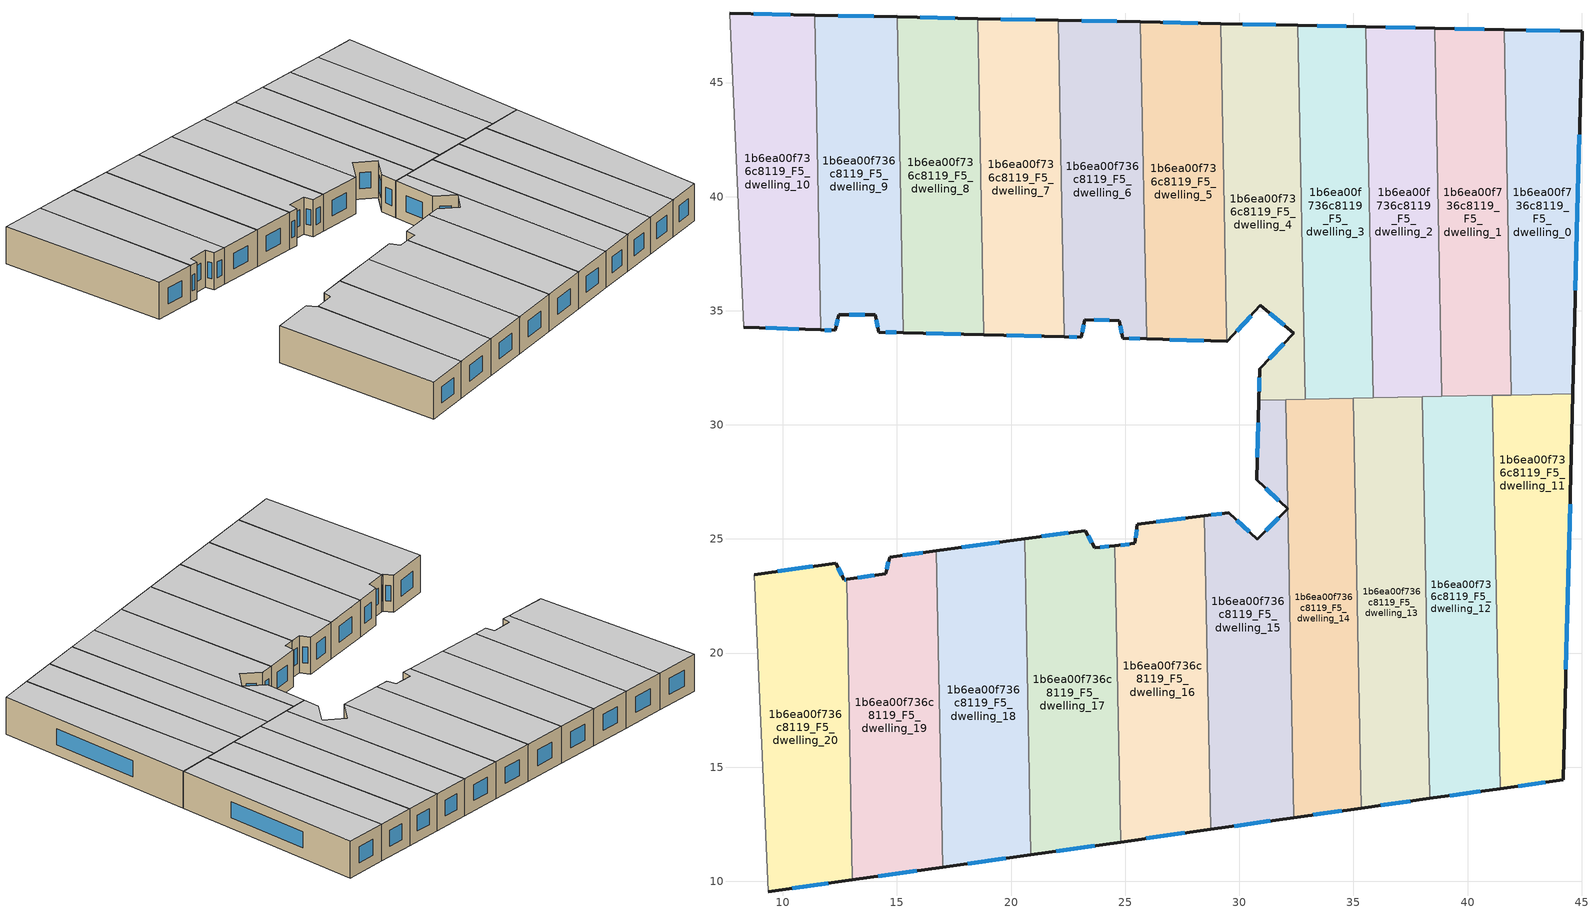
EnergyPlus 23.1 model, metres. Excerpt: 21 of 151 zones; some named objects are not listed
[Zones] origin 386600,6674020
1b6ea00f736c8119_F5_dwelling_0
 floor to 1b6ea00f736c8119_F4_dwelling_0 (EU_floor_Construction): 45.02,47.24 44.62,31.36 41.91,31.3 41.6,47.32 z15
 wall outside (EU_wall_Construction): 44.62,31.36 45.02,47.24 41.6,47.32 z15:18
 wall to 1b6ea00f736c8119_F5_dwelling_1 (EU_wall_Construction): 41.6,47.32 41.91,31.3 z15:18
 wall to 1b6ea00f736c8119_F5_dwelling_11 (EU_wall_Construction): 41.91,31.3 44.62,31.36 z15:18
 window (EU_Window_Construction): 44.73,35.89 44.9,42.7 / 44.04,47.26 42.58,47.3 z15.86:17.14
 ceiling to 1b6ea00f736c8119_F6_dwelling_0 (EU_floor_Construction): 44.62,31.36 45.02,47.24 41.6,47.32 41.91,31.3 z18
1b6ea00f736c8119_F5_dwelling_1
 floor to 1b6ea00f736c8119_F4_dwelling_1 (EU_floor_Construction): 41.6,47.32 41.91,31.3 38.88,31.24 38.57,47.38 z15
 wall outside (EU_wall_Construction): 41.6,47.32 38.57,47.38 z15:18
 wall to 1b6ea00f736c8119_F5_dwelling_2 (EU_wall_Construction): 38.57,47.38 38.88,31.24 z15:18
 wall to 1b6ea00f736c8119_F5_dwelling_12 (EU_wall_Construction): 38.88,31.24 41.09,31.29 z15:18
 wall to 1b6ea00f736c8119_F5_dwelling_11 (EU_wall_Construction): 41.09,31.29 41.91,31.3 z15:18
 window (EU_Window_Construction): 40.73,47.33 39.43,47.36 z15.86:17.14
 ceiling to 1b6ea00f736c8119_F6_dwelling_1 (EU_floor_Construction): 41.91,31.3 41.6,47.32 38.57,47.38 38.88,31.24 z18
1b6ea00f736c8119_F5_dwelling_10
 floor to 1b6ea00f736c8119_F4_dwelling_10 (EU_floor_Construction): 11.39,47.95 11.66,34.16 8.3,34.28 7.66,48.03 z15
 wall outside (EU_wall_Construction): 8.3,34.28 11.66,34.16 / 11.39,47.95 7.66,48.03 z15:18
 wall to 1b6ea00f736c8119_F5_dwelling_9 (EU_wall_Construction): 11.66,34.16 11.39,47.95 z15:18
 wall adiabatic (EU_wall_Construction): 7.66,48.03 8.3,34.28 z15:18
 window (EU_Window_Construction): 9.26,34.24 10.7,34.19 / 10.32,47.98 8.73,48.01 z15.86:17.14
 ceiling to 1b6ea00f736c8119_F6_dwelling_10 (EU_floor_Construction): 11.66,34.16 11.39,47.95 7.66,48.03 8.3,34.28 z18
1b6ea00f736c8119_F5_dwelling_11
 floor to 1b6ea00f736c8119_F4_dwelling_11 (EU_floor_Construction): 44.62,31.36 44.19,14.45 41.43,14.06 41.09,31.29 z15
 wall outside (EU_wall_Construction): 41.43,14.06 44.19,14.45 44.62,31.36 z15:18
 wall to 1b6ea00f736c8119_F5_dwelling_12 (EU_wall_Construction): 41.09,31.29 41.43,14.06 z15:18
 window (EU_Window_Construction): 44.31,19.28 44.5,26.53 / 42.22,14.17 43.4,14.34 z15.86:17.14
 ceiling to 1b6ea00f736c8119_F6_dwelling_11 (EU_floor_Construction): 44.19,14.45 44.62,31.36 41.09,31.29 41.43,14.06 z18
1b6ea00f736c8119_F5_dwelling_12
 floor to 1b6ea00f736c8119_F4_dwelling_12 (EU_floor_Construction): 41.09,31.29 41.43,14.06 38.35,13.63 38.01,31.23 z15
 wall outside (EU_wall_Construction): 38.35,13.63 41.43,14.06 z15:18
 wall to 1b6ea00f736c8119_F5_dwelling_13 (EU_wall_Construction): 38.01,31.23 38.35,13.63 z15:18
 wall to 1b6ea00f736c8119_F5_dwelling_2 (EU_wall_Construction): 38.88,31.24 38.01,31.23 z15:18
 window (EU_Window_Construction): 39.23,13.75 40.55,13.94 z15.86:17.14
 ceiling to 1b6ea00f736c8119_F6_dwelling_12 (EU_floor_Construction): 41.43,14.06 41.09,31.29 38.01,31.23 38.35,13.63 z18
1b6ea00f736c8119_F5_dwelling_13
 floor to 1b6ea00f736c8119_F4_dwelling_13 (EU_floor_Construction): 38.01,31.23 38.35,13.63 35.34,13.2 34.99,31.17 z15
 wall outside (EU_wall_Construction): 35.34,13.2 38.35,13.63 z15:18
 wall to 1b6ea00f736c8119_F5_dwelling_14 (EU_wall_Construction): 34.99,31.17 35.34,13.2 z15:18
 wall to 1b6ea00f736c8119_F5_dwelling_2 (EU_wall_Construction): 38.01,31.23 35.87,31.18 z15:18
 wall to 1b6ea00f736c8119_F5_dwelling_3 (EU_wall_Construction): 35.87,31.18 34.99,31.17 z15:18
 window (EU_Window_Construction): 36.2,13.33 37.49,13.51 z15.86:17.14
 ceiling to 1b6ea00f736c8119_F6_dwelling_13 (EU_floor_Construction): 38.35,13.63 38.01,31.23 34.99,31.17 35.34,13.2 z18
1b6ea00f736c8119_F5_dwelling_14
 floor to 1b6ea00f736c8119_F4_dwelling_14 (EU_floor_Construction): 34.99,31.17 35.34,13.2 32.39,12.79 32.03,31.11 z15
 wall outside (EU_wall_Construction): 32.39,12.79 35.34,13.2 z15:18
 wall to 1b6ea00f736c8119_F5_dwelling_15 (EU_wall_Construction): 32.03,31.11 32.39,12.79 z15:18
 wall to 1b6ea00f736c8119_F5_dwelling_3 (EU_wall_Construction): 34.99,31.17 32.88,31.13 z15:18
 wall to 1b6ea00f736c8119_F5_dwelling_4 (EU_wall_Construction): 32.88,31.13 32.03,31.11 z15:18
 window (EU_Window_Construction): 33.23,12.91 34.5,13.09 z15.86:17.14
 ceiling to 1b6ea00f736c8119_F6_dwelling_14 (EU_floor_Construction): 35.34,13.2 34.99,31.17 32.03,31.11 32.39,12.79 z18
1b6ea00f736c8119_F5_dwelling_15
 floor to 1b6ea00f736c8119_F4_dwelling_15 (EU_floor_Construction): 32.03,31.11 32.39,12.79 28.74,12.27 28.47,26.01 29.54,26.15 30.78,24.98 32.12,26.32 30.76,27.58 30.85,31.09 z15
 wall outside (EU_wall_Construction): 30.85,31.09 30.76,27.58 32.12,26.32 30.78,24.98 29.54,26.15 28.47,26.01 / 28.74,12.27 32.39,12.79 z15:18
 wall to 1b6ea00f736c8119_F5_dwelling_16 (EU_wall_Construction): 28.47,26.01 28.74,12.27 z15:18
 wall to 1b6ea00f736c8119_F5_dwelling_4 (EU_wall_Construction): 32.03,31.11 30.85,31.09 z15:18
 window (EU_Window_Construction): 30.43,25.31 29.89,25.81 / 31.74,25.94 31.17,25.36 / 31.15,27.22 31.73,26.68 / 30.83,30.09 30.79,28.58 / 29.78,12.42 31.35,12.64 / 29.23,26.11 28.78,26.05 z15.86:17.14
 ceiling to 1b6ea00f736c8119_F6_dwelling_15 (EU_floor_Construction): 32.39,12.79 32.03,31.11 30.85,31.09 30.76,27.58 32.12,26.32 30.78,24.98 29.54,26.15 28.47,26.01 28.74,12.27 z18
1b6ea00f736c8119_F5_dwelling_16
 floor to 1b6ea00f736c8119_F4_dwelling_16 (EU_floor_Construction): 28.47,26.01 28.74,12.27 24.8,11.72 24.54,24.7 25.43,24.8 25.53,25.64 z15
 wall outside (EU_wall_Construction): 28.47,26.01 25.53,25.64 25.43,24.8 24.54,24.7 / 24.8,11.72 28.74,12.27 z15:18
 wall to 1b6ea00f736c8119_F5_dwelling_17 (EU_wall_Construction): 24.54,24.7 24.8,11.72 z15:18
 window (EU_Window_Construction): 25.5,25.4 25.46,25.04 / 27.63,25.91 26.37,25.74 / 25.92,11.88 27.61,12.12 / 25.17,24.77 24.8,24.73 z15.86:17.14
 ceiling to 1b6ea00f736c8119_F6_dwelling_16 (EU_floor_Construction): 28.74,12.27 28.47,26.01 25.53,25.64 25.43,24.8 24.54,24.7 24.8,11.72 z18
1b6ea00f736c8119_F5_dwelling_17
 floor to 1b6ea00f736c8119_F4_dwelling_17 (EU_floor_Construction): 24.54,24.7 24.8,11.72 20.86,11.16 20.59,25 23.26,25.37 23.66,24.6 z15
 wall outside (EU_wall_Construction): 24.54,24.7 23.66,24.6 23.26,25.37 20.59,25 / 20.86,11.16 24.8,11.72 z15:18
 wall to 1b6ea00f736c8119_F5_dwelling_18 (EU_wall_Construction): 20.59,25 20.86,11.16 z15:18
 window (EU_Window_Construction): 23.54,24.82 23.37,25.15 / 24.29,24.68 23.91,24.63 / 21.99,11.32 23.67,11.56 / 22.5,25.26 21.35,25.11 z15.86:17.14
 ceiling to 1b6ea00f736c8119_F6_dwelling_17 (EU_floor_Construction): 24.8,11.72 24.54,24.7 23.66,24.6 23.26,25.37 20.59,25 20.86,11.16 z18
1b6ea00f736c8119_F5_dwelling_18
 floor to 1b6ea00f736c8119_F4_dwelling_18 (EU_floor_Construction): 20.59,25 20.86,11.16 17,10.62 16.73,24.48 z15
 wall outside (EU_wall_Construction): 17,10.62 20.86,11.16 / 20.59,25 16.73,24.48 z15:18
 wall to 1b6ea00f736c8119_F5_dwelling_19 (EU_wall_Construction): 16.73,24.48 17,10.62 z15:18
 window (EU_Window_Construction): 18.1,10.78 19.76,11.01 / 19.49,24.85 17.83,24.63 z15.86:17.14
 ceiling to 1b6ea00f736c8119_F6_dwelling_18 (EU_floor_Construction): 20.86,11.16 20.59,25 16.73,24.48 17,10.62 z18
1b6ea00f736c8119_F5_dwelling_19
 floor to 1b6ea00f736c8119_F4_dwelling_19 (EU_floor_Construction): 16.73,24.48 17,10.62 13.04,10.06 12.79,23.22 14.5,23.47 14.67,24.2 z15
 wall outside (EU_wall_Construction): 16.73,24.48 14.67,24.2 14.5,23.47 12.79,23.22 / 13.04,10.06 17,10.62 z15:18
 wall to 1b6ea00f736c8119_F5_dwelling_20 (EU_wall_Construction): 12.79,23.22 13.04,10.06 z15:18
 window (EU_Window_Construction): 14.62,23.99 14.55,23.68 / 16.14,24.4 15.26,24.28 / 14.17,10.22 15.87,10.46 / 14.01,23.4 13.28,23.29 z15.86:17.14
 ceiling to 1b6ea00f736c8119_F6_dwelling_19 (EU_floor_Construction): 17,10.62 16.73,24.48 14.67,24.2 14.5,23.47 12.79,23.22 13.04,10.06 z18
1b6ea00f736c8119_F5_dwelling_2
 floor to 1b6ea00f736c8119_F4_dwelling_2 (EU_floor_Construction): 38.57,47.38 38.88,31.24 35.87,31.18 35.55,47.44 z15
 wall outside (EU_wall_Construction): 38.57,47.38 35.55,47.44 z15:18
 wall to 1b6ea00f736c8119_F5_dwelling_3 (EU_wall_Construction): 35.55,47.44 35.87,31.18 z15:18
 window (EU_Window_Construction): 37.7,47.4 36.41,47.43 z15.86:17.14
 ceiling to 1b6ea00f736c8119_F6_dwelling_2 (EU_floor_Construction): 38.88,31.24 38.57,47.38 35.55,47.44 35.87,31.18 z18
1b6ea00f736c8119_F5_dwelling_20
 floor to 1b6ea00f736c8119_F4_dwelling_20 (EU_floor_Construction): 12.33,23.94 12.68,23.21 12.79,23.22 13.04,10.06 9.35,9.54 8.75,23.43 z15
 wall outside (EU_wall_Construction): 12.79,23.22 12.68,23.21 12.33,23.94 8.75,23.43 / 9.35,9.54 13.04,10.06 z15:18
 wall adiabatic (EU_wall_Construction): 8.75,23.43 9.35,9.54 z15:18
 window (EU_Window_Construction): 12.58,23.42 12.43,23.73 / 12.76,23.22 12.71,23.21 / 10.41,9.69 11.99,9.91 / 11.31,23.8 9.77,23.58 z15.86:17.14
 ceiling to 1b6ea00f736c8119_F6_dwelling_20 (EU_floor_Construction): 13.04,10.06 12.79,23.22 12.68,23.21 12.33,23.94 8.75,23.43 9.35,9.54 z18
1b6ea00f736c8119_F5_dwelling_3
 floor to 1b6ea00f736c8119_F4_dwelling_3 (EU_floor_Construction): 35.55,47.44 35.87,31.18 32.88,31.13 32.56,47.51 z15
 wall outside (EU_wall_Construction): 35.55,47.44 32.56,47.51 z15:18
 wall to 1b6ea00f736c8119_F5_dwelling_4 (EU_wall_Construction): 32.56,47.51 32.88,31.13 z15:18
 window (EU_Window_Construction): 34.7,47.46 33.41,47.49 z15.86:17.14
 ceiling to 1b6ea00f736c8119_F6_dwelling_3 (EU_floor_Construction): 35.87,31.18 35.55,47.44 32.56,47.51 32.88,31.13 z18
1b6ea00f736c8119_F5_dwelling_4
 floor to 1b6ea00f736c8119_F4_dwelling_4 (EU_floor_Construction): 32.56,47.51 32.88,31.13 30.85,31.09 30.89,32.46 32.38,34 30.93,35.23 29.48,33.66 29.45,33.66 29.18,47.58 z15
 wall outside (EU_wall_Construction): 29.45,33.66 29.48,33.66 30.93,35.23 32.38,34 30.89,32.46 30.85,31.09 / 32.56,47.51 29.18,47.58 z15:18
 wall to 1b6ea00f736c8119_F5_dwelling_5 (EU_wall_Construction): 29.18,47.58 29.45,33.66 z15:18
 window (EU_Window_Construction): 31.34,34.88 31.96,34.35 / 29.89,34.11 30.51,34.78 / 31.59,47.53 30.15,47.56 / 30.88,32.07 30.87,31.48 / 31.95,33.56 31.32,32.9 z15.86:17.14
 ceiling to 1b6ea00f736c8119_F6_dwelling_4 (EU_floor_Construction): 32.88,31.13 32.56,47.51 29.18,47.58 29.45,33.66 29.48,33.66 30.93,35.23 32.38,34 30.89,32.46 30.85,31.09 z18
1b6ea00f736c8119_F5_dwelling_5
 floor to 1b6ea00f736c8119_F4_dwelling_5 (EU_floor_Construction): 29.18,47.58 29.45,33.66 25.94,33.76 25.67,47.65 z15
 wall outside (EU_wall_Construction): 25.94,33.76 29.45,33.66 / 29.18,47.58 25.67,47.65 z15:18
 wall to 1b6ea00f736c8119_F5_dwelling_6 (EU_wall_Construction): 25.67,47.65 25.94,33.76 z15:18
 window (EU_Window_Construction): 26.94,33.73 28.45,33.69 / 28.18,47.6 26.67,47.63 z15.86:17.14
 ceiling to 1b6ea00f736c8119_F6_dwelling_5 (EU_floor_Construction): 29.45,33.66 29.18,47.58 25.67,47.65 25.94,33.76 z18
1b6ea00f736c8119_F5_dwelling_6
 floor to 1b6ea00f736c8119_F4_dwelling_6 (EU_floor_Construction): 25.67,47.65 25.94,33.76 24.89,33.79 24.73,34.56 23.22,34.61 23.08,33.84 22.33,33.86 22.06,47.73 z15
 wall outside (EU_wall_Construction): 22.33,33.86 23.08,33.84 23.22,34.61 24.73,34.56 24.89,33.79 25.94,33.76 / 25.67,47.65 22.06,47.73 z15:18
 wall to 1b6ea00f736c8119_F5_dwelling_7 (EU_wall_Construction): 22.06,47.73 22.33,33.86 z15:18
 window (EU_Window_Construction): 23.12,34.06 23.18,34.39 / 22.55,33.85 22.87,33.84 / 24.64,47.67 23.09,47.71 / 25.19,33.78 25.64,33.77 / 24.78,34.34 24.84,34.01 / 23.65,34.59 24.3,34.57 z15.86:17.14
 ceiling to 1b6ea00f736c8119_F6_dwelling_6 (EU_floor_Construction): 25.94,33.76 25.67,47.65 22.06,47.73 22.33,33.86 23.08,33.84 23.22,34.61 24.73,34.56 24.89,33.79 z18
1b6ea00f736c8119_F5_dwelling_7
 floor to 1b6ea00f736c8119_F4_dwelling_7 (EU_floor_Construction): 22.06,47.73 22.33,33.86 18.81,33.95 18.54,47.8 z15
 wall outside (EU_wall_Construction): 18.81,33.95 22.33,33.86 / 22.06,47.73 18.54,47.8 z15:18
 wall to 1b6ea00f736c8119_F5_dwelling_8 (EU_wall_Construction): 18.54,47.8 18.81,33.95 z15:18
 window (EU_Window_Construction): 19.82,33.92 21.32,33.88 / 21.05,47.75 19.54,47.78 z15.86:17.14
 ceiling to 1b6ea00f736c8119_F6_dwelling_7 (EU_floor_Construction): 22.33,33.86 22.06,47.73 18.54,47.8 18.81,33.95 z18
1b6ea00f736c8119_F5_dwelling_8
 floor to 1b6ea00f736c8119_F4_dwelling_8 (EU_floor_Construction): 18.54,47.8 18.81,33.95 15.28,34.04 15.01,47.88 z15
 wall outside (EU_wall_Construction): 15.28,34.04 18.81,33.95 / 18.54,47.8 15.01,47.88 z15:18
 wall to 1b6ea00f736c8119_F5_dwelling_9 (EU_wall_Construction): 15.01,47.88 15.28,34.04 z15:18
 window (EU_Window_Construction): 16.29,34.01 17.8,33.97 / 17.53,47.82 16.02,47.86 z15.86:17.14
 ceiling to 1b6ea00f736c8119_F6_dwelling_8 (EU_floor_Construction): 18.81,33.95 18.54,47.8 15.01,47.88 15.28,34.04 z18
1b6ea00f736c8119_F5_dwelling_9
 floor to 1b6ea00f736c8119_F4_dwelling_9 (EU_floor_Construction): 15.01,47.88 15.28,34.04 14.2,34.07 14.05,34.82 12.44,34.82 12.3,34.14 11.66,34.16 11.39,47.95 z15
 wall outside (EU_wall_Construction): 11.66,34.16 12.3,34.14 12.44,34.82 14.05,34.82 14.2,34.07 15.28,34.04 / 15.01,47.88 11.39,47.95 z15:18
 window (EU_Window_Construction): 12.34,34.33 12.4,34.63 / 11.84,34.15 12.12,34.15 / 13.98,47.9 12.43,47.93 / 14.51,34.06 14.97,34.05 / 14.09,34.61 14.15,34.28 / 12.9,34.82 13.59,34.82 z15.86:17.14
 ceiling to 1b6ea00f736c8119_F6_dwelling_9 (EU_floor_Construction): 15.28,34.04 15.01,47.88 11.39,47.95 11.66,34.16 12.3,34.14 12.44,34.82 14.05,34.82 14.2,34.07 z18
[Building]
EU S2 Campaign: North Axis=0; Terrain=City; Solar Distribution=FullExterior
[Site:Location]
Helsinki-Vantaa.AP: Latitude=60.317; Longitude=24.963; Time Zone=2; Elevation=54.6
[SizingPeriod:WeatherFileDays]
AnnualSizingPeriod: Begin Month=1; Begin Day of Month=1; End Month=12; End Day of Month=31; Day of Week for Start Day=Monday; Use Weather File Daylight Saving Period=No; Use Weather File Rain and Snow Indicators=No
[MATERIAL]
EU_InternalMass_Material: Roughness=MediumRough; Thickness=0.1; Conductivity=1; Density=1800; Specific Heat=900; Thermal Absorptance=0.9; Solar Absorptance=0.7; Visible Absorptance=0.7
[MATERIAL:NOMASS] Roughness=MediumRough; Thermal Absorptance=0.9; Solar Absorptance=0.7; Visible Absorptance=0.7
Name | Thermal Resistance
EU_wall_NoMass | 1.10183
EU_floor_NoMass | 1.70606
[WINDOWMATERIAL:SIMPLEGLAZINGSYSTEM]
EU_Window_SimpleGlazing: UFactor=3.11035; Solar Heat Gain Coefficient=0.8; Visible Transmittance=0.8
[CONSTRUCTION]
EU_wall_Construction: EU_wall_NoMass
EU_floor_Construction: EU_floor_NoMass
EU_Window_Construction: EU_Window_SimpleGlazing
EU_InternalMass_Construction: EU_InternalMass_Material
[ZONE] Type=1; Multiplier=1; Ceiling Height=autocalculate; Floor Area=autocalculate; Part of Total Floor Area=Yes
Name | Volume
1b6ea00f736c8119_F5_dwelling_0 | 146.388
1b6ea00f736c8119_F5_dwelling_1 | 146.365
1b6ea00f736c8119_F5_dwelling_10; 1b6ea00f736c8119_F5_dwelling_5 | 146.384
1b6ea00f736c8119_F5_dwelling_11 | 161.049
1b6ea00f736c8119_F5_dwelling_12 | 161.003
1b6ea00f736c8119_F5_dwelling_13 | 161.023
1b6ea00f736c8119_F5_dwelling_14 | 160.994
1b6ea00f736c8119_F5_dwelling_15 | 161.026
1b6ea00f736c8119_F5_dwelling_16; 1b6ea00f736c8119_F5_dwelling_19 | 161.001
1b6ea00f736c8119_F5_dwelling_17 | 161.024
1b6ea00f736c8119_F5_dwelling_18 | 161.052
1b6ea00f736c8119_F5_dwelling_2 | 146.416
1b6ea00f736c8119_F5_dwelling_20 | 161.015
1b6ea00f736c8119_F5_dwelling_3 | 146.368
1b6ea00f736c8119_F5_dwelling_4 | 146.378
1b6ea00f736c8119_F5_dwelling_6 | 146.357
1b6ea00f736c8119_F5_dwelling_7 | 146.414
1b6ea00f736c8119_F5_dwelling_8 | 146.38
1b6ea00f736c8119_F5_dwelling_9 | 146.36
[INTERNALMASS] Construction=EU_InternalMass_Construction
Name | Zone or ZoneList | Surface Area
1b6ea00f736c8119_F5_dwelling_0_EU_InternalMass | 1b6ea00f736c8119_F5_dwelling_0 | 48.796
1b6ea00f736c8119_F5_dwelling_1_EU_InternalMass | 1b6ea00f736c8119_F5_dwelling_1 | 48.7884
1b6ea00f736c8119_F5_dwelling_2_EU_InternalMass | 1b6ea00f736c8119_F5_dwelling_2 | 48.8053
1b6ea00f736c8119_F5_dwelling_3_EU_InternalMass | 1b6ea00f736c8119_F5_dwelling_3 | 48.7893
1b6ea00f736c8119_F5_dwelling_4_EU_InternalMass | 1b6ea00f736c8119_F5_dwelling_4 | 48.7927
1b6ea00f736c8119_F5_dwelling_5_EU_InternalMass | 1b6ea00f736c8119_F5_dwelling_5 | 48.7949
1b6ea00f736c8119_F5_dwelling_6_EU_InternalMass | 1b6ea00f736c8119_F5_dwelling_6 | 48.786
1b6ea00f736c8119_F5_dwelling_7_EU_InternalMass | 1b6ea00f736c8119_F5_dwelling_7 | 48.8046
1b6ea00f736c8119_F5_dwelling_8_EU_InternalMass | 1b6ea00f736c8119_F5_dwelling_8 | 48.7935
1b6ea00f736c8119_F5_dwelling_9_EU_InternalMass | 1b6ea00f736c8119_F5_dwelling_9 | 48.787
1b6ea00f736c8119_F5_dwelling_10_EU_InternalMass | 1b6ea00f736c8119_F5_dwelling_10 | 48.7948
1b6ea00f736c8119_F5_dwelling_11_EU_InternalMass | 1b6ea00f736c8119_F5_dwelling_11 | 53.6832
1b6ea00f736c8119_F5_dwelling_12_EU_InternalMass | 1b6ea00f736c8119_F5_dwelling_12 | 53.6676
1b6ea00f736c8119_F5_dwelling_13_EU_InternalMass | 1b6ea00f736c8119_F5_dwelling_13 | 53.6742
1b6ea00f736c8119_F5_dwelling_14_EU_InternalMass | 1b6ea00f736c8119_F5_dwelling_14 | 53.6648
1b6ea00f736c8119_F5_dwelling_15_EU_InternalMass | 1b6ea00f736c8119_F5_dwelling_15 | 53.6752
1b6ea00f736c8119_F5_dwelling_16_EU_InternalMass | 1b6ea00f736c8119_F5_dwelling_16 | 53.6671
1b6ea00f736c8119_F5_dwelling_17_EU_InternalMass | 1b6ea00f736c8119_F5_dwelling_17 | 53.6746
1b6ea00f736c8119_F5_dwelling_18_EU_InternalMass | 1b6ea00f736c8119_F5_dwelling_18 | 53.6837
1b6ea00f736c8119_F5_dwelling_19_EU_InternalMass | 1b6ea00f736c8119_F5_dwelling_19 | 53.6668
1b6ea00f736c8119_F5_dwelling_20_EU_InternalMass | 1b6ea00f736c8119_F5_dwelling_20 | 53.6715
[OTHEREQUIPMENT] Fuel Type=Electricity; Design Level Calculation Method=Watts/Area; Power per Zone Floor Area=1; Fraction Latent=0; Fraction Radiant=0; Fraction Lost=0; Carbon Dioxide Generation Rate=0; EndUse Subcategory=EU_Step8_InternalGains
Name | Zone or ZoneList or Space or SpaceList | Schedule
EU_Step8_InternalGain_1b6ea00f736c8119_F5_dwelling_0_f000 | 1b6ea00f736c8119_F5_dwelling_0 | EU_Step8_GainSchedule_1b6ea00f736c8119_F5_dwelling_0_f000
EU_Step8_InternalGain_1b6ea00f736c8119_F5_dwelling_1_f000 | 1b6ea00f736c8119_F5_dwelling_1 | EU_Step8_GainSchedule_1b6ea00f736c8119_F5_dwelling_1_f000
EU_Step8_InternalGain_1b6ea00f736c8119_F5_dwelling_2_f000 | 1b6ea00f736c8119_F5_dwelling_2 | EU_Step8_GainSchedule_1b6ea00f736c8119_F5_dwelling_2_f000
EU_Step8_InternalGain_1b6ea00f736c8119_F5_dwelling_3_f000 | 1b6ea00f736c8119_F5_dwelling_3 | EU_Step8_GainSchedule_1b6ea00f736c8119_F5_dwelling_3_f000
EU_Step8_InternalGain_1b6ea00f736c8119_F5_dwelling_4_f000 | 1b6ea00f736c8119_F5_dwelling_4 | EU_Step8_GainSchedule_1b6ea00f736c8119_F5_dwelling_4_f000
EU_Step8_InternalGain_1b6ea00f736c8119_F5_dwelling_5_f000 | 1b6ea00f736c8119_F5_dwelling_5 | EU_Step8_GainSchedule_1b6ea00f736c8119_F5_dwelling_5_f000
EU_Step8_InternalGain_1b6ea00f736c8119_F5_dwelling_6_f000 | 1b6ea00f736c8119_F5_dwelling_6 | EU_Step8_GainSchedule_1b6ea00f736c8119_F5_dwelling_6_f000
EU_Step8_InternalGain_1b6ea00f736c8119_F5_dwelling_7_f000 | 1b6ea00f736c8119_F5_dwelling_7 | EU_Step8_GainSchedule_1b6ea00f736c8119_F5_dwelling_7_f000
EU_Step8_InternalGain_1b6ea00f736c8119_F5_dwelling_8_f000 | 1b6ea00f736c8119_F5_dwelling_8 | EU_Step8_GainSchedule_1b6ea00f736c8119_F5_dwelling_8_f000
EU_Step8_InternalGain_1b6ea00f736c8119_F5_dwelling_9_f000 | 1b6ea00f736c8119_F5_dwelling_9 | EU_Step8_GainSchedule_1b6ea00f736c8119_F5_dwelling_9_f000
EU_Step8_InternalGain_1b6ea00f736c8119_F5_dwelling_10_f000 | 1b6ea00f736c8119_F5_dwelling_10 | EU_Step8_GainSchedule_1b6ea00f736c8119_F5_dwelling_10_f000
EU_Step8_InternalGain_1b6ea00f736c8119_F5_dwelling_11_f000 | 1b6ea00f736c8119_F5_dwelling_11 | EU_Step8_GainSchedule_1b6ea00f736c8119_F5_dwelling_11_f000
EU_Step8_InternalGain_1b6ea00f736c8119_F5_dwelling_12_f000 | 1b6ea00f736c8119_F5_dwelling_12 | EU_Step8_GainSchedule_1b6ea00f736c8119_F5_dwelling_12_f000
EU_Step8_InternalGain_1b6ea00f736c8119_F5_dwelling_13_f000 | 1b6ea00f736c8119_F5_dwelling_13 | EU_Step8_GainSchedule_1b6ea00f736c8119_F5_dwelling_13_f000
EU_Step8_InternalGain_1b6ea00f736c8119_F5_dwelling_14_f000 | 1b6ea00f736c8119_F5_dwelling_14 | EU_Step8_GainSchedule_1b6ea00f736c8119_F5_dwelling_14_f000
EU_Step8_InternalGain_1b6ea00f736c8119_F5_dwelling_15_f000 | 1b6ea00f736c8119_F5_dwelling_15 | EU_Step8_GainSchedule_1b6ea00f736c8119_F5_dwelling_15_f000
EU_Step8_InternalGain_1b6ea00f736c8119_F5_dwelling_16_f000 | 1b6ea00f736c8119_F5_dwelling_16 | EU_Step8_GainSchedule_1b6ea00f736c8119_F5_dwelling_16_f000
EU_Step8_InternalGain_1b6ea00f736c8119_F5_dwelling_17_f000 | 1b6ea00f736c8119_F5_dwelling_17 | EU_Step8_GainSchedule_1b6ea00f736c8119_F5_dwelling_17_f000
EU_Step8_InternalGain_1b6ea00f736c8119_F5_dwelling_18_f000 | 1b6ea00f736c8119_F5_dwelling_18 | EU_Step8_GainSchedule_1b6ea00f736c8119_F5_dwelling_18_f000
EU_Step8_InternalGain_1b6ea00f736c8119_F5_dwelling_19_f000 | 1b6ea00f736c8119_F5_dwelling_19 | EU_Step8_GainSchedule_1b6ea00f736c8119_F5_dwelling_19_f000
EU_Step8_InternalGain_1b6ea00f736c8119_F5_dwelling_20_f000 | 1b6ea00f736c8119_F5_dwelling_20 | EU_Step8_GainSchedule_1b6ea00f736c8119_F5_dwelling_20_f000
[ZONEVENTILATION:DESIGNFLOWRATE] Schedule=EU_AlwaysOn; Design Flow Rate Calculation Method=AirChanges/Hour; Air Changes per Hour=0.756316; Ventilation Type=Natural; Fan Pressure Rise=0; Fan Total Efficiency=1; Constant Term Coefficient=1; Temperature Term Coefficient=0; Velocity Term Coefficient=0; Velocity Squared Term Coefficient=0; Minimum Indoor Temperature=-100; Maximum Indoor Temperature=100; Delta Temperature=-100; Minimum Outdoor Temperature=-100; Maximum Outdoor Temperature=100; Maximum Wind Speed=40
Name | Zone or ZoneList or Space or SpaceList
EU_ConstantAir_1b6ea00f736c8119_F5_dwelling_0 | 1b6ea00f736c8119_F5_dwelling_0
EU_ConstantAir_1b6ea00f736c8119_F5_dwelling_1 | 1b6ea00f736c8119_F5_dwelling_1
EU_ConstantAir_1b6ea00f736c8119_F5_dwelling_2 | 1b6ea00f736c8119_F5_dwelling_2
EU_ConstantAir_1b6ea00f736c8119_F5_dwelling_3 | 1b6ea00f736c8119_F5_dwelling_3
EU_ConstantAir_1b6ea00f736c8119_F5_dwelling_4 | 1b6ea00f736c8119_F5_dwelling_4
EU_ConstantAir_1b6ea00f736c8119_F5_dwelling_5 | 1b6ea00f736c8119_F5_dwelling_5
EU_ConstantAir_1b6ea00f736c8119_F5_dwelling_6 | 1b6ea00f736c8119_F5_dwelling_6
EU_ConstantAir_1b6ea00f736c8119_F5_dwelling_7 | 1b6ea00f736c8119_F5_dwelling_7
EU_ConstantAir_1b6ea00f736c8119_F5_dwelling_8 | 1b6ea00f736c8119_F5_dwelling_8
EU_ConstantAir_1b6ea00f736c8119_F5_dwelling_9 | 1b6ea00f736c8119_F5_dwelling_9
EU_ConstantAir_1b6ea00f736c8119_F5_dwelling_10 | 1b6ea00f736c8119_F5_dwelling_10
EU_ConstantAir_1b6ea00f736c8119_F5_dwelling_11 | 1b6ea00f736c8119_F5_dwelling_11
EU_ConstantAir_1b6ea00f736c8119_F5_dwelling_12 | 1b6ea00f736c8119_F5_dwelling_12
EU_ConstantAir_1b6ea00f736c8119_F5_dwelling_13 | 1b6ea00f736c8119_F5_dwelling_13
EU_ConstantAir_1b6ea00f736c8119_F5_dwelling_14 | 1b6ea00f736c8119_F5_dwelling_14
EU_ConstantAir_1b6ea00f736c8119_F5_dwelling_15 | 1b6ea00f736c8119_F5_dwelling_15
EU_ConstantAir_1b6ea00f736c8119_F5_dwelling_16 | 1b6ea00f736c8119_F5_dwelling_16
EU_ConstantAir_1b6ea00f736c8119_F5_dwelling_17 | 1b6ea00f736c8119_F5_dwelling_17
EU_ConstantAir_1b6ea00f736c8119_F5_dwelling_18 | 1b6ea00f736c8119_F5_dwelling_18
EU_ConstantAir_1b6ea00f736c8119_F5_dwelling_19 | 1b6ea00f736c8119_F5_dwelling_19
EU_ConstantAir_1b6ea00f736c8119_F5_dwelling_20 | 1b6ea00f736c8119_F5_dwelling_20
[HVACTEMPLATE:ZONE:IDEALLOADSAIRSYSTEM] System Availability Schedule=EU_AlwaysOn; Maximum Heating Supply Air Temperature=50; Minimum Cooling Supply Air Temperature=13; Maximum Heating Supply Air Humidity Ratio=0.0156; Minimum Cooling Supply Air Humidity Ratio=0.0077; Heating Limit=NoLimit; Cooling Limit=NoLimit; Heating Availability Schedule=EU_AlwaysOn; Cooling Availability Schedule=EU_CoolingOff; Dehumidification Control Type=ConstantSensibleHeatRatio; Cooling Sensible Heat Ratio=0.7; Dehumidification Setpoint=60; Humidification Control Type=None; Humidification Setpoint=30; Outdoor Air Method=None; Outdoor Air Flow Rate per Person=0.00944; Outdoor Air Flow Rate per Zone Floor Area=0; Outdoor Air Flow Rate per Zone=0; Demand Controlled Ventilation Type=None; Outdoor Air Economizer Type=NoEconomizer; Heat Recovery Type=None; Sensible Heat Recovery Effectiveness=0.7; Latent Heat Recovery Effectiveness=0.65
Name | Template Thermostat
1b6ea00f736c8119_F5_dwelling_0 | EU_HeatOnly_1b6ea00f736c8119_F5_dwelling_0
1b6ea00f736c8119_F5_dwelling_1 | EU_HeatOnly_1b6ea00f736c8119_F5_dwelling_1
1b6ea00f736c8119_F5_dwelling_2 | EU_HeatOnly_1b6ea00f736c8119_F5_dwelling_2
1b6ea00f736c8119_F5_dwelling_3 | EU_HeatOnly_1b6ea00f736c8119_F5_dwelling_3
1b6ea00f736c8119_F5_dwelling_4 | EU_HeatOnly_1b6ea00f736c8119_F5_dwelling_4
1b6ea00f736c8119_F5_dwelling_5 | EU_HeatOnly_1b6ea00f736c8119_F5_dwelling_5
1b6ea00f736c8119_F5_dwelling_6 | EU_HeatOnly_1b6ea00f736c8119_F5_dwelling_6
1b6ea00f736c8119_F5_dwelling_7 | EU_HeatOnly_1b6ea00f736c8119_F5_dwelling_7
1b6ea00f736c8119_F5_dwelling_8 | EU_HeatOnly_1b6ea00f736c8119_F5_dwelling_8
1b6ea00f736c8119_F5_dwelling_9 | EU_HeatOnly_1b6ea00f736c8119_F5_dwelling_9
1b6ea00f736c8119_F5_dwelling_10 | EU_HeatOnly_1b6ea00f736c8119_F5_dwelling_10
1b6ea00f736c8119_F5_dwelling_11 | EU_HeatOnly_1b6ea00f736c8119_F5_dwelling_11
1b6ea00f736c8119_F5_dwelling_12 | EU_HeatOnly_1b6ea00f736c8119_F5_dwelling_12
1b6ea00f736c8119_F5_dwelling_13 | EU_HeatOnly_1b6ea00f736c8119_F5_dwelling_13
1b6ea00f736c8119_F5_dwelling_14 | EU_HeatOnly_1b6ea00f736c8119_F5_dwelling_14
1b6ea00f736c8119_F5_dwelling_15 | EU_HeatOnly_1b6ea00f736c8119_F5_dwelling_15
1b6ea00f736c8119_F5_dwelling_16 | EU_HeatOnly_1b6ea00f736c8119_F5_dwelling_16
1b6ea00f736c8119_F5_dwelling_17 | EU_HeatOnly_1b6ea00f736c8119_F5_dwelling_17
1b6ea00f736c8119_F5_dwelling_18 | EU_HeatOnly_1b6ea00f736c8119_F5_dwelling_18
1b6ea00f736c8119_F5_dwelling_19 | EU_HeatOnly_1b6ea00f736c8119_F5_dwelling_19
1b6ea00f736c8119_F5_dwelling_20 | EU_HeatOnly_1b6ea00f736c8119_F5_dwelling_20
[SIZING:ZONE] Zone Cooling Design Supply Air Temperature Input Method=SupplyAirTemperature; Zone Cooling Design Supply Air Temperature=13; Zone Heating Design Supply Air Temperature Input Method=SupplyAirTemperature; Zone Heating Design Supply Air Temperature=50; Zone Cooling Design Supply Air Humidity Ratio=0.008; Zone Heating Design Supply Air Humidity Ratio=0.008; Cooling Design Air Flow Method=DesignDay; Cooling Design Air Flow Rate=0; Cooling Minimum Air Flow per Zone Floor Area=0.000762; Cooling Minimum Air Flow=0; Cooling Minimum Air Flow Fraction=0.2; Heating Design Air Flow Method=DesignDay; Heating Design Air Flow Rate=0; Heating Maximum Air Flow per Zone Floor Area=0.002032; Heating Maximum Air Flow=0.141576; Heating Maximum Air Flow Fraction=0.3; Account for Dedicated Outdoor Air System=No; Dedicated Outdoor Air System Control Strategy=NeutralSupplyAir; Dedicated Outdoor Air Low Setpoint Temperature for Design=autosize; Dedicated Outdoor Air High Setpoint Temperature for Design=autosize; Zone Load Sizing Method=Sensible Load Only No Latent Load; Zone Latent Cooling Design Supply Air Humidity Ratio Input Method=HumidityRatioDifference; Zone Cooling Design Supply Air Humidity Ratio Difference=0.005; Zone Latent Heating Design Supply Air Humidity Ratio Input Method=HumidityRatioDifference; Zone Humidification Design Supply Air Humidity Ratio Difference=0.005
1b6ea00f736c8119_F5_dwelling_0; 1b6ea00f736c8119_F5_dwelling_1; 1b6ea00f736c8119_F5_dwelling_2; 1b6ea00f736c8119_F5_dwelling_3; 1b6ea00f736c8119_F5_dwelling_4; 1b6ea00f736c8119_F5_dwelling_5; 1b6ea00f736c8119_F5_dwelling_6; 1b6ea00f736c8119_F5_dwelling_7; 1b6ea00f736c8119_F5_dwelling_8; 1b6ea00f736c8119_F5_dwelling_9; 1b6ea00f736c8119_F5_dwelling_10; 1b6ea00f736c8119_F5_dwelling_11; 1b6ea00f736c8119_F5_dwelling_12; 1b6ea00f736c8119_F5_dwelling_13; 1b6ea00f736c8119_F5_dwelling_14; 1b6ea00f736c8119_F5_dwelling_15; 1b6ea00f736c8119_F5_dwelling_16; 1b6ea00f736c8119_F5_dwelling_17; 1b6ea00f736c8119_F5_dwelling_18; 1b6ea00f736c8119_F5_dwelling_19; 1b6ea00f736c8119_F5_dwelling_20
[SCHEDULE:CONSTANT]
Name | Hourly Value
EU_AlwaysOn | 1
EU_CoolingOff | 0
[SCHEDULE:FILE] Column Number=1; Rows to Skip at Top=0; Number of Hours of Data=8760; Column Separator=Comma; Interpolate to Timestep=No; Minutes per Item=60; Adjust Schedule for Daylight Savings=Yes
Name | File
EU_Step8_GainSchedule_1b6ea00f736c8119_F5_dwelling_0_f000 | ../../schedules/1b6ea00f736c8119/1b6ea00f736c8119_F5_dwelling_0_f000_gain.csv
EU_Step8_GainSchedule_1b6ea00f736c8119_F5_dwelling_1_f000 | ../../schedules/1b6ea00f736c8119/1b6ea00f736c8119_F5_dwelling_1_f000_gain.csv
EU_Step8_GainSchedule_1b6ea00f736c8119_F5_dwelling_2_f000 | ../../schedules/1b6ea00f736c8119/1b6ea00f736c8119_F5_dwelling_2_f000_gain.csv
EU_Step8_GainSchedule_1b6ea00f736c8119_F5_dwelling_3_f000 | ../../schedules/1b6ea00f736c8119/1b6ea00f736c8119_F5_dwelling_3_f000_gain.csv
EU_Step8_GainSchedule_1b6ea00f736c8119_F5_dwelling_4_f000 | ../../schedules/1b6ea00f736c8119/1b6ea00f736c8119_F5_dwelling_4_f000_gain.csv
EU_Step8_GainSchedule_1b6ea00f736c8119_F5_dwelling_5_f000 | ../../schedules/1b6ea00f736c8119/1b6ea00f736c8119_F5_dwelling_5_f000_gain.csv
EU_Step8_GainSchedule_1b6ea00f736c8119_F5_dwelling_6_f000 | ../../schedules/1b6ea00f736c8119/1b6ea00f736c8119_F5_dwelling_6_f000_gain.csv
EU_Step8_GainSchedule_1b6ea00f736c8119_F5_dwelling_7_f000 | ../../schedules/1b6ea00f736c8119/1b6ea00f736c8119_F5_dwelling_7_f000_gain.csv
EU_Step8_GainSchedule_1b6ea00f736c8119_F5_dwelling_8_f000 | ../../schedules/1b6ea00f736c8119/1b6ea00f736c8119_F5_dwelling_8_f000_gain.csv
EU_Step8_GainSchedule_1b6ea00f736c8119_F5_dwelling_9_f000 | ../../schedules/1b6ea00f736c8119/1b6ea00f736c8119_F5_dwelling_9_f000_gain.csv
EU_Step8_GainSchedule_1b6ea00f736c8119_F5_dwelling_10_f000 | ../../schedules/1b6ea00f736c8119/1b6ea00f736c8119_F5_dwelling_10_f000_gain.csv
EU_Step8_GainSchedule_1b6ea00f736c8119_F5_dwelling_11_f000 | ../../schedules/1b6ea00f736c8119/1b6ea00f736c8119_F5_dwelling_11_f000_gain.csv
EU_Step8_GainSchedule_1b6ea00f736c8119_F5_dwelling_12_f000 | ../../schedules/1b6ea00f736c8119/1b6ea00f736c8119_F5_dwelling_12_f000_gain.csv
EU_Step8_GainSchedule_1b6ea00f736c8119_F5_dwelling_13_f000 | ../../schedules/1b6ea00f736c8119/1b6ea00f736c8119_F5_dwelling_13_f000_gain.csv
EU_Step8_GainSchedule_1b6ea00f736c8119_F5_dwelling_14_f000 | ../../schedules/1b6ea00f736c8119/1b6ea00f736c8119_F5_dwelling_14_f000_gain.csv
EU_Step8_GainSchedule_1b6ea00f736c8119_F5_dwelling_15_f000 | ../../schedules/1b6ea00f736c8119/1b6ea00f736c8119_F5_dwelling_15_f000_gain.csv
EU_Step8_GainSchedule_1b6ea00f736c8119_F5_dwelling_16_f000 | ../../schedules/1b6ea00f736c8119/1b6ea00f736c8119_F5_dwelling_16_f000_gain.csv
EU_Step8_GainSchedule_1b6ea00f736c8119_F5_dwelling_17_f000 | ../../schedules/1b6ea00f736c8119/1b6ea00f736c8119_F5_dwelling_17_f000_gain.csv
EU_Step8_GainSchedule_1b6ea00f736c8119_F5_dwelling_18_f000 | ../../schedules/1b6ea00f736c8119/1b6ea00f736c8119_F5_dwelling_18_f000_gain.csv
EU_Step8_GainSchedule_1b6ea00f736c8119_F5_dwelling_19_f000 | ../../schedules/1b6ea00f736c8119/1b6ea00f736c8119_F5_dwelling_19_f000_gain.csv
EU_Step8_GainSchedule_1b6ea00f736c8119_F5_dwelling_20_f000 | ../../schedules/1b6ea00f736c8119/1b6ea00f736c8119_F5_dwelling_20_f000_gain.csv
